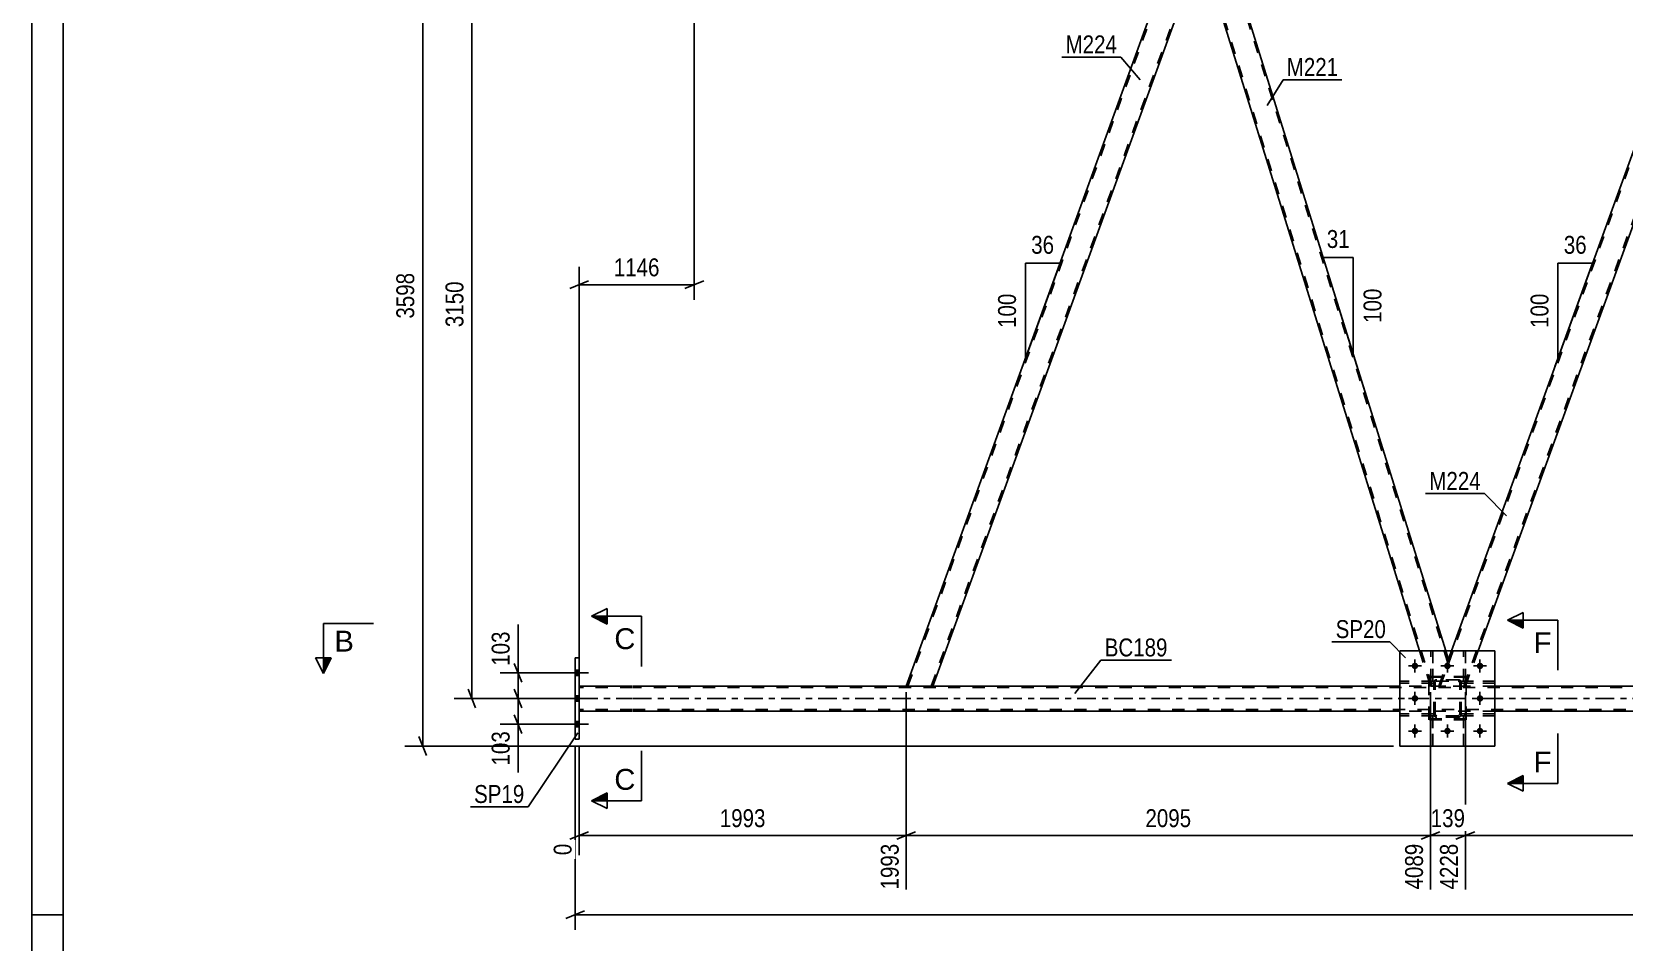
# Model space of a CAD drawing. Header units: millimetres. Extents: x 0 to 841, y 0 to 594.
# Drawn here: x 0 to 254.6, y 293.6 to 439.1 of the extents above; entities that cross this region are included whole.
import ezdxf

# ---------------------------------------------------------------- set-up
doc = ezdxf.new("R2010")
doc.units = ezdxf.units.MM
doc.linetypes.add('DXK_LINE_DOT2', pattern=[3.9198, 1.9599, -1.9599])
doc.linetypes.add('DXK_LINE_DOT3', pattern=[5.9187, 2.979, -0.9799, 0.9799, -0.9799])
doc.styles.add('Arial', font='ARIAL.TTF', dxfattribs={"height": 0.2})
doc.styles.add('Arial Narrow', font='ARIALN.TTF', dxfattribs={"height": 0.2})

# ---------------------------------------------------------------- blocks, each defined once
blk = doc.blocks.new('Unknown-318894806-1133')
at = {"color": 5, "linetype": 'Continuous'}
for p, q in [((0, 594), (0, 0)), ((5, 589), (5, 5)), ((5, 298), (0, 298))]:
    blk.add_line(p, q, dxfattribs=at)
blk = doc.blocks.new('Part-318894806-3345 - 3231')
at = {"color": 2, "linetype": 'Continuous'}
for p, q in [((188.44, 456.55), (186.89, 452.3)), ((189.76, 456.55), (188.44, 456.55)), ((226.04, 340.16), (189.76, 456.55)), ((221.85, 340.16), (186.89, 452.3))]:
    blk.add_line(p, q, dxfattribs=at)
at = {"color": 7, "linetype": 'DXK_LINE_DOT2'}
for p, q in [((226.33, 338.43), (189.51, 456.55)), ((223.85, 334.55), (187.03, 452.67)), ((223.6, 334.55), (221.85, 340.16)), ((224.91, 334.55), (226.46, 338.8)), ((226.46, 338.8), (226.04, 340.16)), ((223.6, 334.55), (224.91, 334.55))]:
    blk.add_line(p, q, dxfattribs=at)
blk = doc.blocks.new('Part-318894806-3382 - 3231')
at = {"color": 2, "linetype": 'Continuous'}
for p, q in [((139.78, 334.55), (184.18, 456.55)), ((188.44, 456.55), (184.18, 456.55)), ((144.04, 334.55), (186.89, 452.3)), ((143.72, 334.55), (139.78, 334.55)), ((144, 334.55), (143.72, 334.55)), ((144.04, 334.55), (144, 334.55))]:
    blk.add_line(p, q, dxfattribs=at)
at = {"color": 7, "linetype": 'DXK_LINE_DOT2'}
for p, q in [((140.04, 334.55), (184.44, 456.55)), ((143.78, 334.55), (188.18, 456.55)), ((186.89, 452.3), (188.44, 456.55)), ((143.72, 334.55), (143.89, 334.55))]:
    blk.add_line(p, q, dxfattribs=at)
blk = doc.blocks.new('Part-318894806-3419 - 3231')
at = {"color": 2, "linetype": 'Continuous'}
for p, q in [((96.01, 334.55), (87.49, 334.55)), ((139.78, 334.55), (96.11, 334.55)), ((218.71, 334.55), (144.04, 334.55)), ((308.73, 334.55), (233.91, 334.55)), ((87.49, 330.55), (96.01, 330.55)), ((96.11, 330.55), (218.71, 330.55)), ((388.98, 330.55), (233.91, 330.55))]:
    blk.add_line(p, q, dxfattribs=at)
at = {"color": 7, "linetype": 'DXK_LINE_DOT2'}
for p, q in [((87.49, 330.55), (87.49, 334.55)), ((96.01, 334.31), (87.49, 334.31)), ((708.96, 334.31), (96.11, 334.31)), ((144.04, 334.55), (139.78, 334.55)), ((233.91, 334.55), (218.71, 334.55)), ((96.01, 330.79), (87.49, 330.79)), ((709.53, 330.79), (96.11, 330.79)), ((233.91, 330.55), (218.71, 330.55))]:
    blk.add_line(p, q, dxfattribs=at)
at = {"color": 7, "linetype": 'DXK_LINE_DOT3'}
for p, q in [((87.49, 332.55), (96.01, 332.55)), ((96.11, 332.55), (709.24, 332.55))]:
    blk.add_line(p, q, dxfattribs=at)
blk = doc.blocks.new('Part-318894806-3447 - 3231')
at = {"color": 7, "linetype": 'DXK_LINE_DOT2'}
for p, q in [((223.99, 329.79), (223.67, 329.79)), ((223.67, 329.79), (223.67, 324.96)), ((223.67, 329.19), (223.99, 329.19)), ((223.99, 324.96), (223.99, 329.79)), ((223.67, 324.96), (223.99, 324.96))]:
    blk.add_line(p, q, dxfattribs=at)
blk = doc.blocks.new('Part-318894806-3462 - 3231')
at = {"color": 2, "linetype": 'Continuous'}
for p, q in [((228.87, 340.16), (228.87, 340.16)), ((229.19, 340.16), (228.87, 340.16)), ((229.19, 340.16), (229.19, 340.16))]:
    blk.add_line(p, q, dxfattribs=at)
at = {"color": 7, "linetype": 'DXK_LINE_DOT2'}
for p, q in [((228.87, 335.31), (228.87, 340.16)), ((229.19, 335.31), (229.19, 340.16)), ((228.87, 335.91), (229.19, 335.91)), ((229.19, 335.31), (228.87, 335.31))]:
    blk.add_line(p, q, dxfattribs=at)
blk = doc.blocks.new('Part-318894806-3463 - 3231')
at = {"color": 2, "linetype": 'Continuous'}
for p, q in [((223.67, 340.16), (223.67, 340.16)), ((223.99, 340.16), (223.67, 340.16)), ((223.99, 340.16), (223.99, 340.16))]:
    blk.add_line(p, q, dxfattribs=at)
at = {"color": 7, "linetype": 'DXK_LINE_DOT2'}
for p, q in [((223.67, 335.31), (223.67, 340.16)), ((223.99, 335.31), (223.99, 340.16)), ((223.67, 335.91), (223.99, 335.91)), ((223.99, 335.31), (223.67, 335.31))]:
    blk.add_line(p, q, dxfattribs=at)
blk = doc.blocks.new('Part-318894806-3487 - 3231')
at = {"color": 7, "linetype": 'DXK_LINE_DOT2'}
for p, q in [((224.11, 330.12), (218.71, 330.12)), ((218.71, 330.12), (218.71, 329.8)), ((224.11, 329.8), (218.71, 329.8)), ((223.51, 329.8), (223.51, 330.12)), ((224.11, 329.8), (224.11, 330.12))]:
    blk.add_line(p, q, dxfattribs=at)
blk = doc.blocks.new('Part-318894806-3495 - 3231')
at = {"color": 7, "linetype": 'DXK_LINE_DOT2'}
for p, q in [((224.11, 335.08), (224.15, 335.26)), ((224.15, 335.26), (224.11, 335.08)), ((224.11, 330.04), (224.11, 335.08)), ((224.35, 335.08), (224.37, 335.17)), ((224.35, 330.04), (224.35, 335.08)), ((224.37, 335.17), (224.42, 335.25)), ((224.41, 335.52), (224.59, 335.56)), ((224.59, 335.56), (224.41, 335.52)), ((224.42, 335.25), (224.5, 335.3)), ((224.5, 335.3), (224.59, 335.32)), ((228.03, 335.56), (224.59, 335.56)), ((224.59, 335.32), (228.03, 335.32)), ((228.03, 335.56), (228.22, 335.52)), ((228.22, 335.52), (228.03, 335.56)), ((228.03, 335.32), (228.13, 335.3)), ((228.13, 335.3), (228.2, 335.25)), ((228.2, 335.25), (228.26, 335.17)), ((228.26, 335.17), (228.27, 335.08)), ((228.27, 330.04), (228.27, 335.08)), ((228.48, 335.26), (228.51, 335.08)), ((228.51, 335.08), (228.48, 335.26)), ((228.51, 330.04), (228.51, 335.08)), ((224.15, 329.85), (224.11, 330.04)), ((224.11, 330.04), (224.15, 329.85)), ((224.37, 329.95), (224.35, 330.04)), ((224.42, 329.87), (224.37, 329.95)), ((224.59, 329.56), (224.41, 329.59)), ((224.41, 329.59), (224.59, 329.56)), ((224.5, 329.82), (224.42, 329.87)), ((224.59, 329.8), (224.5, 329.82)), ((228.03, 329.8), (224.59, 329.8)), ((228.03, 329.56), (224.59, 329.56)), ((228.13, 329.82), (228.03, 329.8)), ((228.22, 329.59), (228.03, 329.56)), ((228.03, 329.56), (228.22, 329.59)), ((228.2, 329.87), (228.13, 329.82)), ((228.26, 329.95), (228.2, 329.87)), ((228.27, 330.04), (228.26, 329.95)), ((228.51, 330.04), (228.48, 329.85)), ((228.48, 329.85), (228.51, 330.04))]:
    blk.add_line(p, q, dxfattribs=at)
at = {"color": 7, "linetype": 'DXK_LINE_DOT3'}
blk.add_line((226.31, 332.56), (226.31, 332.56), dxfattribs=at)
at = {"color": 7, "linetype": 'DXK_LINE_DOT2'}
for centre, start, end in [((224.59, 335.08), 112.5, 157.5), ((224.59, 335.08), 112.5, 157.5), ((228.03, 335.08), 22.5, 67.5), ((228.03, 335.08), 22.5, 67.5), ((224.59, 330.04), 202.5, 247.5), ((224.59, 330.04), 202.5, 247.5), ((228.03, 330.04), 292.5, 337.5), ((228.03, 330.04), 292.5, 337.5)]:
    blk.add_arc(centre, 0.48, start, end, dxfattribs=at)
blk = doc.blocks.new('Part-318894806-3496 - 3231')
at = {"color": 7, "linetype": 'DXK_LINE_DOT2'}
for p, q in [((229.31, 336.09), (223.31, 336.09)), ((223.31, 329.29), (223.31, 336.09)), ((229.31, 329.29), (229.31, 336.09)), ((229.31, 329.29), (223.31, 329.29))]:
    blk.add_line(p, q, dxfattribs=at)
blk = doc.blocks.new('Part-318894806-3510 - 3231')
at = {"color": 7, "linetype": 'DXK_LINE_DOT2'}
for p, q in [((229.19, 329.79), (228.87, 329.79)), ((228.87, 329.79), (228.87, 324.96)), ((228.87, 329.19), (229.19, 329.19)), ((229.19, 324.96), (229.19, 329.79)), ((228.87, 324.96), (229.19, 324.96))]:
    blk.add_line(p, q, dxfattribs=at)
blk = doc.blocks.new('Part-318894806-3513 - 3231')
at = {"color": 7, "linetype": 'DXK_LINE_DOT2'}
for p, q in [((224.11, 335.32), (218.71, 335.32)), ((218.71, 335.32), (218.71, 335)), ((224.11, 335), (218.71, 335)), ((223.51, 335), (223.51, 335.32)), ((224.11, 335), (224.11, 335.32))]:
    blk.add_line(p, q, dxfattribs=at)
blk = doc.blocks.new('Part-318894806-3516 - 3231')
at = {"color": 7, "linetype": 'DXK_LINE_DOT2'}
for p, q in [((233.91, 330.12), (228.51, 330.12)), ((228.51, 330.12), (228.51, 329.8)), ((228.51, 329.8), (233.91, 329.8)), ((229.11, 329.8), (229.11, 330.12)), ((233.91, 329.8), (233.91, 330.12))]:
    blk.add_line(p, q, dxfattribs=at)
blk = doc.blocks.new('Part-318894806-3519 - 3231')
at = {"color": 7, "linetype": 'DXK_LINE_DOT2'}
for p, q in [((228.87, 324.96), (228.87, 329.79)), ((228.87, 329.79), (229.19, 329.79)), ((228.87, 329.19), (229.19, 329.19)), ((229.19, 329.79), (229.19, 324.96)), ((229.19, 324.96), (228.87, 324.96))]:
    blk.add_line(p, q, dxfattribs=at)
blk = doc.blocks.new('Part-318894806-3522 - 3231')
at = {"color": 7, "linetype": 'DXK_LINE_DOT2'}
for p, q in [((223.67, 324.96), (223.67, 329.79)), ((223.67, 329.79), (223.99, 329.79)), ((223.67, 329.19), (223.99, 329.19)), ((223.99, 329.79), (223.99, 324.96)), ((223.99, 324.96), (223.67, 324.96))]:
    blk.add_line(p, q, dxfattribs=at)
blk = doc.blocks.new('Part-318894806-3525 - 3231')
at = {"color": 7, "linetype": 'DXK_LINE_DOT2'}
for p, q in [((228.87, 335.31), (228.87, 340.16)), ((228.87, 340.16), (229.19, 340.16)), ((229.19, 340.16), (229.19, 335.31)), ((228.87, 335.91), (229.19, 335.91)), ((229.19, 335.31), (228.87, 335.31))]:
    blk.add_line(p, q, dxfattribs=at)
blk = doc.blocks.new('Part-318894806-3542 - 3231')
at = {"color": 7, "linetype": 'DXK_LINE_DOT2'}
for p, q in [((218.71, 340.16), (233.91, 340.16)), ((218.71, 340.16), (218.71, 324.96)), ((233.91, 340.16), (233.91, 324.96)), ((218.71, 324.96), (233.91, 324.96))]:
    blk.add_line(p, q, dxfattribs=at)
blk = doc.blocks.new('Part-318894806-3543 - 3231')
at = {"color": 7, "linetype": 'DXK_LINE_DOT2'}
for p, q in [((224.11, 335.32), (218.71, 335.32)), ((218.71, 335), (218.71, 335.32)), ((224.11, 335), (218.71, 335)), ((223.51, 335), (223.51, 335.32)), ((224.11, 335.32), (224.11, 335))]:
    blk.add_line(p, q, dxfattribs=at)
blk = doc.blocks.new('Part-318894806-3549 - 3231')
at = {"color": 7, "linetype": 'DXK_LINE_DOT2'}
for p, q in [((233.91, 335.32), (228.51, 335.32)), ((228.51, 335.32), (228.51, 335)), ((228.51, 335), (233.91, 335)), ((229.11, 335), (229.11, 335.32)), ((233.91, 335), (233.91, 335.32))]:
    blk.add_line(p, q, dxfattribs=at)
blk = doc.blocks.new('Part-318894806-3557 - 3231')
at = {"color": 7, "linetype": 'DXK_LINE_DOT2'}
for p, q in [((228.51, 335), (228.51, 335.32)), ((228.51, 335.32), (233.91, 335.32)), ((233.91, 335), (228.51, 335)), ((229.11, 335), (229.11, 335.32)), ((233.91, 335.32), (233.91, 335))]:
    blk.add_line(p, q, dxfattribs=at)
blk = doc.blocks.new('Part-318894806-3558 - 3231')
at = {"color": 7, "linetype": 'DXK_LINE_DOT2'}
for p, q in [((229.31, 335.96), (223.31, 335.96)), ((223.31, 329.16), (223.31, 335.96)), ((229.31, 329.16), (229.31, 335.96)), ((229.31, 329.16), (223.31, 329.16))]:
    blk.add_line(p, q, dxfattribs=at)
blk = doc.blocks.new('Part-318894806-3559 - 3231')
at = {"color": 7, "linetype": 'DXK_LINE_DOT2'}
for p, q in [((224.11, 335.08), (224.15, 335.26)), ((224.15, 335.26), (224.11, 335.08)), ((224.11, 330.04), (224.11, 335.08)), ((224.35, 335.08), (224.37, 335.17)), ((224.35, 330.04), (224.35, 335.08)), ((224.37, 335.17), (224.42, 335.25)), ((224.41, 335.52), (224.59, 335.56)), ((224.59, 335.56), (224.41, 335.52)), ((224.42, 335.25), (224.5, 335.3)), ((224.5, 335.3), (224.59, 335.32)), ((228.03, 335.56), (224.59, 335.56)), ((224.59, 335.32), (228.03, 335.32)), ((228.03, 335.56), (228.22, 335.52)), ((228.22, 335.52), (228.03, 335.56)), ((228.03, 335.32), (228.13, 335.3)), ((228.13, 335.3), (228.2, 335.25)), ((228.2, 335.25), (228.26, 335.17)), ((228.26, 335.17), (228.27, 335.08)), ((228.27, 330.04), (228.27, 335.08)), ((228.48, 335.26), (228.51, 335.08)), ((228.51, 335.08), (228.48, 335.26)), ((228.51, 330.04), (228.51, 335.08)), ((224.15, 329.85), (224.11, 330.04)), ((224.11, 330.04), (224.15, 329.85)), ((224.37, 329.95), (224.35, 330.04)), ((224.42, 329.87), (224.37, 329.95)), ((224.59, 329.56), (224.41, 329.59)), ((224.41, 329.59), (224.59, 329.56)), ((224.5, 329.82), (224.42, 329.87)), ((224.59, 329.8), (224.5, 329.82)), ((228.03, 329.8), (224.59, 329.8)), ((228.03, 329.56), (224.59, 329.56)), ((228.13, 329.82), (228.03, 329.8)), ((228.22, 329.59), (228.03, 329.56)), ((228.03, 329.56), (228.22, 329.59)), ((228.2, 329.87), (228.13, 329.82)), ((228.26, 329.95), (228.2, 329.87)), ((228.27, 330.04), (228.26, 329.95)), ((228.51, 330.04), (228.48, 329.85)), ((228.48, 329.85), (228.51, 330.04))]:
    blk.add_line(p, q, dxfattribs=at)
at = {"color": 7, "linetype": 'DXK_LINE_DOT3'}
blk.add_line((226.31, 332.56), (226.31, 332.56), dxfattribs=at)
at = {"color": 7, "linetype": 'DXK_LINE_DOT2'}
for centre, start, end in [((224.59, 335.08), 112.5, 157.5), ((224.59, 335.08), 112.5, 157.5), ((228.03, 335.08), 22.5, 67.5), ((228.03, 335.08), 22.5, 67.5), ((224.59, 330.04), 202.5, 247.5), ((224.59, 330.04), 202.5, 247.5), ((228.03, 330.04), 292.5, 337.5), ((228.03, 330.04), 292.5, 337.5)]:
    blk.add_arc(centre, 0.48, start, end, dxfattribs=at)
blk = doc.blocks.new('Part-318894806-3562 - 3231')
at = {"color": 7, "linetype": 'DXK_LINE_DOT2'}
for p, q in [((228.51, 329.8), (228.51, 330.12)), ((228.51, 330.12), (233.91, 330.12)), ((233.91, 329.8), (228.51, 329.8)), ((229.11, 329.8), (229.11, 330.12)), ((233.91, 330.12), (233.91, 329.8))]:
    blk.add_line(p, q, dxfattribs=at)
blk = doc.blocks.new('Part-318894806-3683 - 3231')
at = {"color": 7, "linetype": 'DXK_LINE_DOT2'}
for p, q in [((225.17, 334.55), (269.57, 456.55)), ((228.91, 334.55), (273.32, 456.55)), ((273.57, 456.55), (272.03, 452.3)), ((224.91, 334.55), (226.95, 340.16)), ((229.17, 334.55), (231.21, 340.16)), ((229.17, 334.55), (224.91, 334.55))]:
    blk.add_line(p, q, dxfattribs=at)
at = {"color": 2, "linetype": 'Continuous'}
for p, q in [((226.95, 340.16), (269.32, 456.55)), ((269.32, 456.55), (273.57, 456.55)), ((231.21, 340.16), (272.03, 452.3))]:
    blk.add_line(p, q, dxfattribs=at)
blk = doc.blocks.new('Bolt-318894806-3572 - 3231')
at = {"color": 1, "linetype": 'Continuous'}
for p, q in [((221.11, 338.8), (221.11, 338.11)), ((226.31, 338.8), (226.31, 338.11)), ((231.51, 338.8), (231.51, 338.11)), ((220.07, 337.76), (220.77, 337.76)), ((221.11, 336.72), (221.11, 337.41)), ((222.15, 337.76), (221.46, 337.76)), ((225.27, 337.76), (225.97, 337.76)), ((226.31, 336.72), (226.31, 337.41)), ((227.35, 337.76), (226.66, 337.76)), ((230.47, 337.76), (231.17, 337.76)), ((231.51, 336.72), (231.51, 337.41)), ((232.55, 337.76), (231.86, 337.76)), ((221.11, 333.6), (221.11, 332.91)), ((231.51, 333.6), (231.51, 332.91)), ((220.07, 332.56), (220.77, 332.56)), ((221.11, 331.52), (221.11, 332.21)), ((222.15, 332.56), (221.46, 332.56)), ((230.47, 332.56), (231.17, 332.56)), ((231.51, 331.52), (231.51, 332.21)), ((232.55, 332.56), (231.86, 332.56)), ((221.11, 328.4), (221.11, 327.71)), ((226.31, 328.4), (226.31, 327.71)), ((231.51, 328.4), (231.51, 327.71)), ((220.07, 327.36), (220.77, 327.36)), ((221.11, 326.32), (221.11, 327.01)), ((222.15, 327.36), (221.46, 327.36)), ((225.27, 327.36), (225.97, 327.36)), ((226.31, 326.32), (226.31, 327.01)), ((227.35, 327.36), (226.66, 327.36)), ((230.47, 327.36), (231.17, 327.36)), ((231.51, 326.32), (231.51, 327.01)), ((232.55, 327.36), (231.86, 327.36))]:
    blk.add_line(p, q, dxfattribs=at)
blk = doc.blocks.new('Bolt-318894806-3573 - 3231')
at = {"linetype": 'Continuous'}
for points in [[(221.63, 337.76, -1), (220.59, 337.76, -1)], [(226.83, 337.76, -1), (225.79, 337.76, -1)], [(232.03, 337.76, -1), (230.99, 337.76, -1)], [(221.63, 332.56, -1), (220.59, 332.56, -1)], [(232.03, 332.56, -1), (230.99, 332.56, -1)], [(221.63, 327.36, -1), (220.59, 327.36, -1)], [(226.83, 327.36, -1), (225.79, 327.36, -1)], [(232.03, 327.36, -1), (230.99, 327.36, -1)]]:
    blk.add_hatch(color=1, dxfattribs=at).paths.add_polyline_path(points)
at = {"color": 1, "linetype": 'Continuous'}
for p, q in [((221.11, 338.8), (221.11, 336.72)), ((226.31, 338.8), (226.31, 336.72)), ((231.51, 338.8), (231.51, 336.72)), ((222.15, 337.76), (220.07, 337.76)), ((227.35, 337.76), (225.27, 337.76)), ((232.55, 337.76), (230.47, 337.76)), ((221.11, 333.6), (221.11, 331.52)), ((231.51, 333.6), (231.51, 331.52)), ((222.15, 332.56), (220.07, 332.56)), ((232.55, 332.56), (230.47, 332.56)), ((221.11, 328.4), (221.11, 326.32)), ((226.31, 328.4), (226.31, 326.32)), ((231.51, 328.4), (231.51, 326.32)), ((222.15, 327.36), (220.07, 327.36)), ((227.35, 327.36), (225.27, 327.36)), ((232.55, 327.36), (230.47, 327.36))]:
    blk.add_line(p, q, dxfattribs=at)
blk = doc.blocks.new('Part-318894806-3578 - 3231')
at = {"color": 7, "linetype": 'DXK_LINE_DOT2'}
for p, q in [((224.11, 330.12), (218.71, 330.12)), ((218.71, 329.8), (218.71, 330.12)), ((224.11, 329.8), (218.71, 329.8)), ((223.51, 329.8), (223.51, 330.12)), ((224.11, 330.12), (224.11, 329.8))]:
    blk.add_line(p, q, dxfattribs=at)
blk = doc.blocks.new('Part-318894806-3610 - 3231')
at = {"color": 2, "linetype": 'Continuous'}
for p, q in [((86.85, 326.05), (86.85, 339.05)), ((86.85, 339.05), (87.49, 339.05)), ((87.49, 326.05), (87.49, 339.05)), ((86.85, 326.05), (87.49, 326.05))]:
    blk.add_line(p, q, dxfattribs=at)
blk = doc.blocks.new('Bolt-318894806-3678 - 3231')
at = {"linetype": 'Continuous'}
for points in [[(87.49, 336.21), (87.49, 337.09), (86.85, 337.09), (86.85, 336.21)], [(87.49, 336.21), (87.49, 337.09), (86.85, 337.09), (86.85, 336.21)], [(87.49, 336.21), (87.49, 337.09), (86.85, 337.09), (86.85, 336.21)], [(87.49, 332.11), (87.49, 332.99), (86.85, 332.99), (86.85, 332.11)], [(87.49, 332.11), (87.49, 332.99), (86.85, 332.99), (86.85, 332.11)], [(87.49, 328.01), (87.49, 328.89), (86.85, 328.89), (86.85, 328.01)], [(87.49, 328.01), (87.49, 328.89), (86.85, 328.89), (86.85, 328.01)], [(87.49, 328.01), (87.49, 328.89), (86.85, 328.89), (86.85, 328.01)]]:
    blk.add_hatch(color=1, dxfattribs=at).paths.add_polyline_path(points)
at = {"color": 1, "linetype": 'Continuous'}
for p, q in [((85.69, 336.65), (89.01, 336.65)), ((85.69, 336.65), (89.01, 336.65)), ((85.69, 336.65), (89.01, 336.65)), ((86.85, 337.09), (87.49, 337.09)), ((86.85, 337.09), (87.49, 337.09)), ((86.85, 337.09), (87.49, 337.09)), ((86.85, 336.21), (87.49, 336.21)), ((86.85, 336.21), (87.49, 336.21)), ((86.85, 336.21), (87.49, 336.21)), ((85.69, 332.55), (89.01, 332.55)), ((85.69, 332.55), (89.01, 332.55)), ((86.85, 332.99), (87.49, 332.99)), ((86.85, 332.99), (87.49, 332.99)), ((86.85, 332.11), (87.49, 332.11)), ((86.85, 332.11), (87.49, 332.11)), ((85.69, 328.45), (89.01, 328.45)), ((85.69, 328.45), (89.01, 328.45)), ((85.69, 328.45), (89.01, 328.45)), ((86.85, 328.89), (87.49, 328.89)), ((86.85, 328.89), (87.49, 328.89)), ((86.85, 328.89), (87.49, 328.89)), ((86.85, 328.01), (87.49, 328.01)), ((86.85, 328.01), (87.49, 328.01)), ((86.85, 328.01), (87.49, 328.01))]:
    blk.add_line(p, q, dxfattribs=at)
blk = doc.blocks.new('Part-318894806-3686 - 3231')
at = {"color": 7, "linetype": 'DXK_LINE_DOT2'}
for p, q in [((223.67, 335.31), (223.67, 340.16)), ((223.67, 340.16), (223.99, 340.16)), ((223.99, 340.16), (223.99, 335.31)), ((223.67, 335.91), (223.99, 335.91)), ((223.99, 335.31), (223.67, 335.31))]:
    blk.add_line(p, q, dxfattribs=at)
blk = doc.blocks.new('Part-318894806-3691 - 3231')
at = {"color": 2, "linetype": 'Continuous'}
for p, q in [((233.91, 340.16), (218.71, 340.16)), ((218.71, 340.16), (218.71, 324.96)), ((233.91, 340.16), (233.91, 324.96)), ((233.91, 324.96), (218.71, 324.96))]:
    blk.add_line(p, q, dxfattribs=at)
blk = doc.blocks.new('AngleDimension-318894806-4388 - 3231')
at = {"color": 7, "linetype": 'Continuous'}
for p, q in [((158.83, 402.12), (164.37, 402.12)), ((158.83, 386.9), (164.37, 402.12)), ((158.83, 386.9), (158.83, 402.12)), ((158.36, 385.61), (158.83, 386.9))]:
    blk.add_line(p, q, dxfattribs=at)
at = {"color": 0}
for points in [[(164.03, 403.02), (164.03, 407.22), (159.17, 407.22), (159.17, 403.02)], [(157.93, 397.85), (153.73, 397.85), (153.73, 391.17), (157.93, 391.17)]]:
    blk.add_wipeout(points, dxfattribs=at)
at = {"color": 3, "style": 'Arial Narrow'}
blk.add_text('36', height=2.863, dxfattribs=at).set_placement((159.77, 403.62))
blk.add_text('100', height=2.863, rotation=90.0002, dxfattribs=at).set_placement((157.33, 391.77))
blk = doc.blocks.new('StraightDimension-318894806-10281 - 3231')
at = {"color": 7, "linetype": 'Continuous'}
for p, q in [((229.17, 333.55), (229.17, 302.04)), ((308.73, 333.55), (308.73, 302.04)), ((230.67, 311.25), (227.67, 310.05)), ((229.17, 310.65), (308.73, 310.65)), ((307.23, 310.05), (310.23, 311.25))]:
    blk.add_line(p, q, dxfattribs=at)
at = {"color": 0}
blk.add_wipeout([(273.21, 311.4), (273.21, 315.6), (264.69, 315.6), (264.69, 311.4)], dxfattribs=at)
at = {"color": 0, "linetype": 'Continuous'}
blk.add_wipeout([(308.13, 309.95), (303.93, 309.95), (303.93, 301.44), (308.13, 301.44)], dxfattribs=at)
at = {"color": 3, "style": 'Arial Narrow'}
blk.add_text('1989', height=2.863, dxfattribs=at).set_placement((265.29, 312))
at = {"color": 3, "linetype": 'Continuous', "style": 'Arial Narrow'}
blk.add_text('6217', height=2.863, rotation=90.0002, dxfattribs=at).set_placement((307.53, 302.04))
blk = doc.blocks.new('StraightDimension-318894806-4060 - 3231')
at = {"color": 7, "linetype": 'Continuous'}
for p, q in [((77.13, 334.05), (78.33, 331.05)), ((85.85, 332.55), (74.88, 332.55)), ((77.73, 328.45), (77.73, 332.55)), ((85.85, 328.45), (74.88, 328.45)), ((78.33, 326.95), (77.13, 329.95))]:
    blk.add_line(p, q, dxfattribs=at)
at = {"color": 0}
blk.add_wipeout([(76.98, 327.93), (72.78, 327.93), (72.78, 321.25), (76.98, 321.25)], dxfattribs=at)
at = {"color": 7, "linetype": 'Continuous'}
blk.add_line((77.73, 328.45), (77.73, 320.72), dxfattribs=at)
blk.add_line((77.73, 328.45), (77.73, 320.72), dxfattribs=at)
at = {"color": 3, "style": 'Arial Narrow'}
blk.add_text('103', height=2.863, rotation=90.0002, dxfattribs=at).set_placement((76.38, 321.85))
blk = doc.blocks.new('StraightDimension-318894806-4098 - 3231')
at = {"color": 7, "linetype": 'Continuous'}
for p, q in [((105.91, 455.55), (105.91, 396.27)), ((87.49, 335.55), (87.49, 401.52)), ((88.99, 399.27), (85.99, 398.07)), ((87.49, 398.67), (105.91, 398.67)), ((104.41, 398.07), (107.41, 399.27))]:
    blk.add_line(p, q, dxfattribs=at)
at = {"color": 0}
blk.add_wipeout([(100.96, 399.42), (100.96, 403.62), (92.44, 403.62), (92.44, 399.42)], dxfattribs=at)
at = {"color": 3, "style": 'Arial Narrow'}
blk.add_text('1146', height=2.863, dxfattribs=at).set_placement((93.04, 400.02))
blk = doc.blocks.new('StraightDimension-318894806-3991 - 3231')
at = {"color": 7, "linetype": 'Continuous'}
for p, q in [((115.28, 468.88), (59.63, 468.88)), ((63.08, 467.38), (61.88, 470.38)), ((62.48, 324.96), (62.48, 468.88)), ((61.88, 326.46), (63.08, 323.46)), ((217.71, 324.96), (59.63, 324.96))]:
    blk.add_line(p, q, dxfattribs=at)
at = {"color": 0}
blk.add_wipeout([(61.73, 401.17), (57.53, 401.17), (57.53, 392.66), (61.73, 392.66)], dxfattribs=at)
at = {"color": 3, "style": 'Arial Narrow'}
blk.add_text('3598', height=2.863, rotation=90.0002, dxfattribs=at).set_placement((61.13, 393.26))
blk = doc.blocks.new('AngleDimension-318894806-3822 - 3231')
at = {"color": 7, "linetype": 'Continuous'}
for p, q in [((211.26, 403.05), (206.43, 403.05)), ((211.26, 387.59), (206.43, 403.05)), ((211.26, 387.59), (211.26, 403.05)), ((213.27, 381.13), (211.26, 387.59))]:
    blk.add_line(p, q, dxfattribs=at)
at = {"color": 0}
for points in [[(211.27, 403.95), (211.27, 408.15), (206.42, 408.15), (206.42, 403.95)], [(216.36, 398.66), (212.16, 398.66), (212.16, 391.98), (216.36, 391.98)]]:
    blk.add_wipeout(points, dxfattribs=at)
at = {"color": 3, "style": 'Arial Narrow'}
blk.add_text('31', height=2.863, dxfattribs=at).set_placement((207.02, 404.55))
blk.add_text('100', height=2.863, rotation=90.0002, dxfattribs=at).set_placement((215.76, 392.58))
blk = doc.blocks.new('AngleDimension-318894806-3836 - 3231')
at = {"color": 7, "linetype": 'Continuous'}
for p, q in [((243.96, 402.12), (249.51, 402.12)), ((243.96, 386.9), (249.51, 402.12)), ((243.96, 386.9), (243.96, 402.12)), ((243.5, 385.61), (243.96, 386.9))]:
    blk.add_line(p, q, dxfattribs=at)
at = {"color": 0}
for points in [[(249.16, 403.02), (249.16, 407.22), (244.31, 407.22), (244.31, 403.02)], [(243.06, 397.85), (238.86, 397.85), (238.86, 391.17), (243.06, 391.17)]]:
    blk.add_wipeout(points, dxfattribs=at)
at = {"color": 3, "style": 'Arial Narrow'}
blk.add_text('36', height=2.863, dxfattribs=at).set_placement((244.91, 403.62))
blk.add_text('100', height=2.863, rotation=90.0002, dxfattribs=at).set_placement((242.46, 391.77))
blk = doc.blocks.new('StraightDimension-318894806-4068 - 3231')
at = {"color": 7, "linetype": 'Continuous'}
for p, q in [((85.85, 336.65), (74.88, 336.65)), ((77.13, 338.15), (78.33, 335.15)), ((77.73, 332.55), (77.73, 336.65)), ((78.33, 331.05), (77.13, 334.05)), ((85.85, 332.55), (74.88, 332.55))]:
    blk.add_line(p, q, dxfattribs=at)
at = {"color": 0}
blk.add_wipeout([(76.98, 343.86), (72.78, 343.86), (72.78, 337.18), (76.98, 337.18)], dxfattribs=at)
at = {"color": 7, "linetype": 'Continuous'}
blk.add_line((77.73, 336.65), (77.73, 344.39), dxfattribs=at)
blk.add_line((77.73, 336.65), (77.73, 344.39), dxfattribs=at)
at = {"color": 3, "style": 'Arial Narrow'}
blk.add_text('103', height=2.863, rotation=90.0002, dxfattribs=at).set_placement((76.38, 337.78))
blk = doc.blocks.new('StraightDimension-318894806-4109 - 3231')
at = {"color": 7, "linetype": 'Continuous'}
for p, q in [((104.27, 458.55), (67.5, 458.55)), ((70.95, 457.05), (69.75, 460.05)), ((70.35, 332.55), (70.35, 458.55)), ((69.75, 334.05), (70.95, 331.05)), ((85.85, 332.55), (67.5, 332.55))]:
    blk.add_line(p, q, dxfattribs=at)
at = {"color": 0}
blk.add_wipeout([(69.6, 399.81), (65.4, 399.81), (65.4, 391.3), (69.6, 391.3)], dxfattribs=at)
at = {"color": 3, "style": 'Arial Narrow'}
blk.add_text('3150', height=2.863, rotation=90.0002, dxfattribs=at).set_placement((69, 391.9))
blk = doc.blocks.new('StraightDimension-318894806-4363 - 3231')
at = {"color": 7, "linetype": 'Continuous'}
for p, q in [((86.85, 325.05), (86.85, 295.61)), ((88.35, 298.61), (85.35, 297.41)), ((86.85, 298.01), (758.91, 298.01))]:
    blk.add_line(p, q, dxfattribs=at)
blk = doc.blocks.new('StraightDimension-318894806-10282 - 3231')
at = {"color": 7, "linetype": 'Continuous'}
for p, q in [((223.6, 333.55), (223.6, 302.04)), ((229.17, 333.55), (229.17, 302.04)), ((222.1, 310.05), (225.1, 311.25)), ((223.6, 310.65), (229.17, 310.65)), ((230.67, 311.25), (227.67, 310.05))]:
    blk.add_line(p, q, dxfattribs=at)
at = {"color": 0}
blk.add_wipeout([(229.73, 311.4), (229.73, 315.6), (223.04, 315.6), (223.04, 311.4)], dxfattribs=at)
at = {"color": 0, "linetype": 'Continuous'}
blk.add_wipeout([(228.57, 309.95), (224.37, 309.95), (224.37, 301.44), (228.57, 301.44)], dxfattribs=at)
at = {"color": 3, "style": 'Arial Narrow'}
blk.add_text('139', height=2.863, dxfattribs=at).set_placement((223.64, 312))
at = {"color": 3, "linetype": 'Continuous', "style": 'Arial Narrow'}
blk.add_text('4228', height=2.863, rotation=90.0002, dxfattribs=at).set_placement((227.97, 302.04))
blk = doc.blocks.new('StraightDimension-318894806-10283 - 3231')
at = {"color": 7, "linetype": 'Continuous'}
for p, q in [((139.78, 333.55), (139.78, 302.04)), ((223.6, 333.55), (223.6, 302.04)), ((141.28, 311.25), (138.28, 310.05)), ((139.78, 310.65), (223.6, 310.65)), ((222.1, 310.05), (225.1, 311.25))]:
    blk.add_line(p, q, dxfattribs=at)
at = {"color": 0}
blk.add_wipeout([(185.94, 311.4), (185.94, 315.6), (177.43, 315.6), (177.43, 311.4)], dxfattribs=at)
at = {"color": 0, "linetype": 'Continuous'}
blk.add_wipeout([(223, 309.95), (218.8, 309.95), (218.8, 301.44), (223, 301.44)], dxfattribs=at)
at = {"color": 3, "style": 'Arial Narrow'}
blk.add_text('2095', height=2.863, dxfattribs=at).set_placement((178.03, 312))
at = {"color": 3, "linetype": 'Continuous', "style": 'Arial Narrow'}
blk.add_text('4089', height=2.863, rotation=90.0002, dxfattribs=at).set_placement((222.4, 302.04))
blk = doc.blocks.new('StraightDimension-318894806-10284 - 3231')
at = {"color": 7, "linetype": 'Continuous'}
for p, q in [((139.78, 333.55), (139.78, 302.04)), ((87.49, 325.05), (87.49, 307.52)), ((88.99, 311.25), (85.99, 310.05)), ((87.49, 310.65), (139.78, 310.65)), ((138.28, 310.05), (141.28, 311.25))]:
    blk.add_line(p, q, dxfattribs=at)
at = {"color": 0}
blk.add_wipeout([(117.89, 311.4), (117.89, 315.6), (109.38, 315.6), (109.38, 311.4)], dxfattribs=at)
at = {"color": 0, "linetype": 'Continuous'}
for points in [[(86.89, 309.95), (82.69, 309.95), (82.69, 306.92), (86.89, 306.92)], [(139.18, 309.95), (134.98, 309.95), (134.98, 301.44), (139.18, 301.44)]]:
    blk.add_wipeout(points, dxfattribs=at)
at = {"color": 3, "style": 'Arial Narrow'}
blk.add_text('1993', height=2.863, dxfattribs=at).set_placement((109.98, 312))
at = {"color": 3, "linetype": 'Continuous', "style": 'Arial Narrow'}
for s, height, p in [('0', 2.86, (86.29, 307.52)), ('1993', 2.863, (138.58, 302.04))]:
    blk.add_text(s, height=height, rotation=90.0002, dxfattribs=at).set_placement(p)
blk = doc.blocks.new('Mark-318894806-3378 - 3231')
at = {"color": 0}
blk.add_wipeout([(173.48, 435.65), (173.48, 438.65), (165.26, 438.65), (165.26, 435.65)], dxfattribs=at)
blk.add_wipeout([(173.48, 435.65), (173.48, 438.65), (165.26, 438.65), (165.26, 435.65)], dxfattribs=at)
at = {"color": 30, "linetype": 'Continuous'}
for p in [(164.66, 435.05), (177.17, 431.44)]:
    blk.add_line(p, (174.08, 435.05), dxfattribs=at)
at = {"color": 3, "style": 'Arial Narrow'}
blk.add_text('M224', height=2.863, dxfattribs=at).set_placement((165.26, 435.65))
blk = doc.blocks.new('Mark-318894806-3341 - 3231')
at = {"color": 0}
blk.add_wipeout([(208.84, 432.04), (208.84, 435.04), (200.62, 435.04), (200.62, 432.04)], dxfattribs=at)
blk.add_wipeout([(208.84, 432.04), (208.84, 435.04), (200.62, 435.04), (200.62, 432.04)], dxfattribs=at)
at = {"color": 30, "linetype": 'Continuous'}
for p, q in [((197.5, 427.31), (200.02, 431.44)), ((200.02, 431.44), (209.44, 431.44))]:
    blk.add_line(p, q, dxfattribs=at)
at = {"color": 3, "style": 'Arial Narrow'}
blk.add_text('M221', height=2.863, dxfattribs=at).set_placement((200.62, 432.04))
blk = doc.blocks.new('Mark-318894806-3415 - 3231')
at = {"color": 0}
blk.add_wipeout([(181.57, 339.28), (181.57, 342.28), (171.52, 342.28), (171.52, 339.28)], dxfattribs=at)
blk.add_wipeout([(181.57, 339.28), (181.57, 342.28), (171.52, 342.28), (171.52, 339.28)], dxfattribs=at)
at = {"color": 30, "linetype": 'Continuous'}
for p, q in [((166.72, 333.33), (170.92, 338.68)), ((170.92, 338.68), (182.17, 338.68))]:
    blk.add_line(p, q, dxfattribs=at)
at = {"color": 3, "style": 'Arial Narrow'}
blk.add_text('BC189', height=2.863, dxfattribs=at).set_placement((171.52, 339.28))
blk = doc.blocks.new('SectionMark-318894806-4693 - 3231')
at = {"linetype": 'Continuous'}
for points in [[(238.43, 345.06), (238.43, 343.81), (235.93, 345.06)], [(238.43, 320.23), (238.43, 318.98), (235.93, 318.98)]]:
    blk.add_hatch(color=6, dxfattribs=at).paths.add_polyline_path(points)
at = {"color": 6, "linetype": 'Continuous'}
for p, q in [((235.93, 345.06), (238.43, 346.31)), ((238.43, 343.81), (238.43, 346.31)), ((243.93, 345.06), (235.93, 345.06)), ((235.93, 345.06), (238.43, 343.81)), ((235.93, 318.98), (238.43, 320.23)), ((243.93, 318.98), (235.93, 318.98)), ((238.43, 317.73), (235.93, 318.98)), ((238.43, 320.23), (238.43, 317.73))]:
    blk.add_line(p, q, dxfattribs=at)
at = {"color": 0, "linetype": 'Continuous'}
for points in [[(242.93, 339.81), (242.93, 343.31), (240.08, 343.31), (240.08, 339.81)], [(242.93, 320.73), (242.93, 324.23), (240.08, 324.23), (240.08, 320.73)]]:
    blk.add_wipeout(points, dxfattribs=at)
at = {"color": 6, "linetype": 'Continuous'}
for p, q in [((243.93, 345.06), (243.93, 337.06)), ((243.93, 318.98), (243.93, 326.98))]:
    blk.add_line(p, q, dxfattribs=at)
at = {"color": 3, "linetype": 'Continuous', "style": 'Arial'}
for p in [(240.08, 339.81), (240.08, 320.73)]:
    blk.add_text('F', height=3.34, dxfattribs=at).set_placement(p)
blk = doc.blocks.new('Mark-318894806-3679 - 3231')
at = {"color": 0}
blk.add_wipeout([(231.64, 365.89), (231.64, 368.89), (223.41, 368.89), (223.41, 365.89)], dxfattribs=at)
blk.add_wipeout([(231.64, 365.89), (231.64, 368.89), (223.41, 368.89), (223.41, 365.89)], dxfattribs=at)
at = {"color": 30, "linetype": 'Continuous'}
for p in [(222.81, 365.29), (235.77, 361.76)]:
    blk.add_line(p, (232.24, 365.29), dxfattribs=at)
at = {"color": 3, "style": 'Arial Narrow'}
blk.add_text('M224', height=2.863, dxfattribs=at).set_placement((223.41, 365.89))
blk = doc.blocks.new('Mark-318894806-3606 - 3231')
at = {"color": 0}
blk.add_wipeout([(78.74, 315.86), (78.74, 318.86), (70.7, 318.86), (70.7, 315.86)], dxfattribs=at)
blk.add_wipeout([(78.74, 315.86), (78.74, 318.86), (70.7, 318.86), (70.7, 315.86)], dxfattribs=at)
at = {"color": 30, "linetype": 'Continuous'}
for p in [(87.29, 327.08), (70.1, 315.26)]:
    blk.add_line(p, (79.34, 315.26), dxfattribs=at)
at = {"color": 3, "style": 'Arial Narrow'}
blk.add_text('SP19', height=2.863, dxfattribs=at).set_placement((70.7, 315.86))
blk = doc.blocks.new('Mark-318894806-3687 - 3231')
at = {"color": 0}
blk.add_wipeout([(216.48, 342.21), (216.48, 345.21), (208.44, 345.21), (208.44, 342.21)], dxfattribs=at)
blk.add_wipeout([(216.48, 342.21), (216.48, 345.21), (208.44, 345.21), (208.44, 342.21)], dxfattribs=at)
at = {"color": 30, "linetype": 'Continuous'}
for p in [(207.84, 341.61), (219.6, 339.03)]:
    blk.add_line(p, (217.08, 341.61), dxfattribs=at)
at = {"color": 3, "style": 'Arial Narrow'}
blk.add_text('SP20', height=2.863, dxfattribs=at).set_placement((208.44, 342.21))
blk = doc.blocks.new('SectionMark-318894806-4697 - 3231')
at = {"color": 6, "linetype": 'Continuous'}
for p, q in [((46.62, 344.55), (46.62, 336.55)), ((46.62, 336.55), (45.37, 339.05))]:
    blk.add_line(p, q, dxfattribs=at)
at = {"color": 0, "linetype": 'Continuous'}
blk.add_wipeout([(51.48, 340.05), (51.48, 343.55), (48.37, 343.55), (48.37, 340.05)], dxfattribs=at)
at = {"linetype": 'Continuous'}
blk.add_hatch(color=6, dxfattribs=at).paths.add_polyline_path([(46.62, 339.05), (47.87, 339.05), (46.62, 336.55)])
at = {"color": 6, "linetype": 'Continuous'}
for p, q in [((46.62, 344.55), (54.62, 344.55)), ((47.87, 339.05), (45.37, 339.05)), ((46.62, 336.55), (47.87, 339.05))]:
    blk.add_line(p, q, dxfattribs=at)
at = {"color": 3, "linetype": 'Continuous', "style": 'Arial'}
blk.add_text('B', height=3.34, dxfattribs=at).set_placement((48.37, 340.05))
blk = doc.blocks.new('SectionMark-318894806-4699 - 3231')
at = {"color": 6, "linetype": 'Continuous'}
for p, q in [((89.49, 345.69), (91.99, 346.94)), ((97.49, 345.69), (89.49, 345.69)), ((97.49, 316.21), (89.49, 316.21)), ((91.99, 314.96), (89.49, 316.21))]:
    blk.add_line(p, q, dxfattribs=at)
at = {"color": 0, "linetype": 'Continuous'}
for points in [[(96.49, 340.44), (96.49, 343.94), (93.12, 343.94), (93.12, 340.44)], [(96.49, 317.96), (96.49, 321.46), (93.12, 321.46), (93.12, 317.96)]]:
    blk.add_wipeout(points, dxfattribs=at)
at = {"linetype": 'Continuous'}
for points in [[(91.99, 345.69), (91.99, 344.44), (89.49, 345.69)], [(91.99, 317.46), (91.99, 316.21), (89.49, 316.21)]]:
    blk.add_hatch(color=6, dxfattribs=at).paths.add_polyline_path(points)
at = {"color": 6, "linetype": 'Continuous'}
for p, q in [((91.99, 344.44), (91.99, 346.94)), ((89.49, 345.69), (91.99, 344.44)), ((97.49, 345.69), (97.49, 337.69)), ((97.49, 316.21), (97.49, 324.21)), ((89.49, 316.21), (91.99, 317.46)), ((91.99, 317.46), (91.99, 314.96))]:
    blk.add_line(p, q, dxfattribs=at)
at = {"color": 3, "linetype": 'Continuous', "style": 'Arial'}
for p in [(93.12, 340.44), (93.12, 317.96)]:
    blk.add_text('C', height=3.34, dxfattribs=at).set_placement(p)

msp = doc.modelspace()

# ---------------------------------------------------------------- block references
for name in ['Unknown-318894806-1133', 'Part-318894806-3382 - 3231', 'Part-318894806-3345 - 3231', 'Part-318894806-3683 - 3231', 'Part-318894806-3610 - 3231', 'Part-318894806-3542 - 3231', 'Part-318894806-3691 - 3231', 'Bolt-318894806-3572 - 3231', 'Bolt-318894806-3573 - 3231', 'Part-318894806-3463 - 3231', 'Part-318894806-3686 - 3231', 'Part-318894806-3462 - 3231', 'Part-318894806-3525 - 3231', 'Bolt-318894806-3678 - 3231', 'Part-318894806-3496 - 3231', 'Part-318894806-3419 - 3231', 'Part-318894806-3513 - 3231', 'Part-318894806-3543 - 3231', 'Part-318894806-3558 - 3231', 'Part-318894806-3495 - 3231', 'Part-318894806-3559 - 3231', 'Part-318894806-3549 - 3231', 'Part-318894806-3557 - 3231', 'Part-318894806-3487 - 3231', 'Part-318894806-3578 - 3231', 'Part-318894806-3447 - 3231', 'Part-318894806-3522 - 3231', 'Part-318894806-3516 - 3231', 'Part-318894806-3562 - 3231', 'Part-318894806-3510 - 3231', 'Part-318894806-3519 - 3231']:
    msp.add_blockref(name, (0, 0))

# ---------------------------------------------------------------- next in the draw order: block references
for name in ['StraightDimension-318894806-4098 - 3231', 'AngleDimension-318894806-4388 - 3231', 'AngleDimension-318894806-3836 - 3231', 'StraightDimension-318894806-4060 - 3231', 'StraightDimension-318894806-10281 - 3231']:
    msp.add_blockref(name, (0, 0))

# ---------------------------------------------------------------- next in the draw order: block references
msp.add_blockref('StraightDimension-318894806-3991 - 3231', (0, 0))

# ---------------------------------------------------------------- next in the draw order: block references
for name in ['AngleDimension-318894806-3822 - 3231', 'StraightDimension-318894806-4068 - 3231']:
    msp.add_blockref(name, (0, 0))

# ---------------------------------------------------------------- next in the draw order: block references
msp.add_blockref('StraightDimension-318894806-4109 - 3231', (0, 0))

# ---------------------------------------------------------------- next in the draw order: block references
msp.add_blockref('StraightDimension-318894806-4363 - 3231', (0, 0))

# ---------------------------------------------------------------- next in the draw order: block references
for name in ['Mark-318894806-3378 - 3231', 'Mark-318894806-3341 - 3231', 'Mark-318894806-3679 - 3231', 'SectionMark-318894806-4693 - 3231', 'Mark-318894806-3687 - 3231', 'StraightDimension-318894806-10282 - 3231']:
    msp.add_blockref(name, (0, 0))

# ---------------------------------------------------------------- next in the draw order: block references
msp.add_blockref('StraightDimension-318894806-10283 - 3231', (0, 0))

# ---------------------------------------------------------------- next in the draw order: block references
for name in ['Mark-318894806-3415 - 3231', 'StraightDimension-318894806-10284 - 3231']:
    msp.add_blockref(name, (0, 0))

# ---------------------------------------------------------------- next in the draw order: block references
for name in ['SectionMark-318894806-4697 - 3231', 'Mark-318894806-3606 - 3231']:
    msp.add_blockref(name, (0, 0))

# ---------------------------------------------------------------- next in the draw order: block references
msp.add_blockref('SectionMark-318894806-4699 - 3231', (0, 0))

doc.saveas('drawing.dxf')
